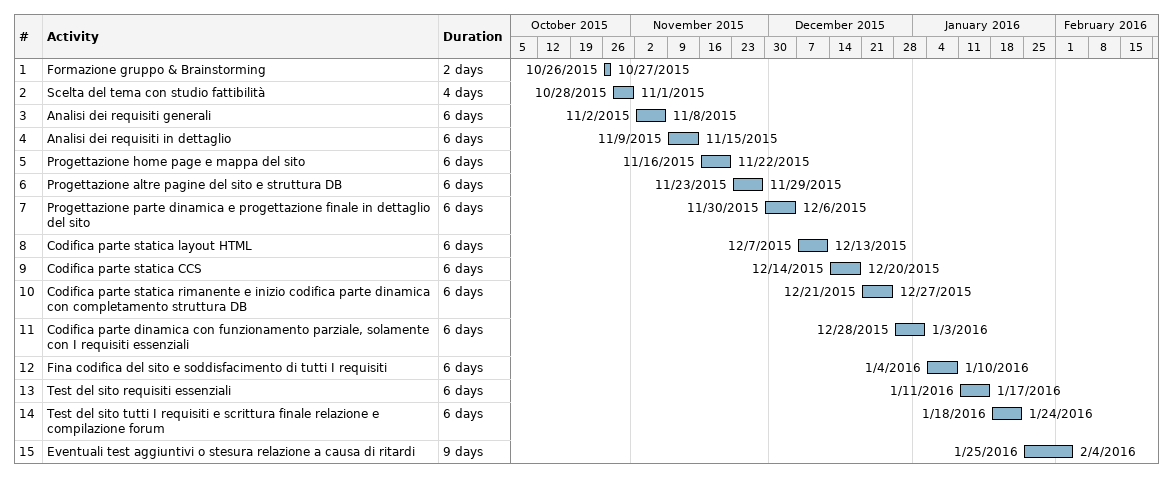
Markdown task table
| ID | Task | Duration | Start | Finish |
|---|---|---|---|---|
| 1 | Formazione gruppo & Brainstorming | 2d | 2015-10-26 | 2015-10-27 |
| 2 | Scelta del tema con studio fattibilità | 4d | 2015-10-28 | 2015-11-01 |
| 3 | Analisi dei requisiti generali | 6d | 2015-11-02 | 2015-11-08 |
| 4 | Analisi dei requisiti in dettaglio | 6d | 2015-11-09 | 2015-11-15 |
| 5 | Progettazione home page e mappa del sito | 6d | 2015-11-16 | 2015-11-22 |
| 6 | Progettazione altre pagine del sito e struttura DB | 6d | 2015-11-23 | 2015-11-29 |
| 7 | Progettazione parte dinamica e progettazione finale in dettaglio del sito | 6d | 2015-11-30 | 2015-12-06 |
| 8 | Codifica parte statica layout HTML | 6d | 2015-12-07 | 2015-12-13 |
| 9 | Codifica parte statica CCS | 6d | 2015-12-14 | 2015-12-20 |
| 10 | Codifica parte statica rimanente e inizio codifica parte dinamica con completamento struttura DB | 6d | 2015-12-21 | 2015-12-27 |
| 11 | Codifica parte dinamica con funzionamento parziale, solamente con I requisiti essenziali | 6d | 2015-12-28 | 2016-01-03 |
| 12 | Fina codifica del sito e soddisfacimento di tutti I requisiti | 6d | 2016-01-04 | 2016-01-10 |
| 13 | Test del sito requisiti essenziali | 6d | 2016-01-11 | 2016-01-17 |
| 14 | Test del sito tutti I requisiti e scrittura finale relazione e compilazione forum | 6d | 2016-01-18 | 2016-01-24 |
| 15 | Eventuali test aggiuntivi o stesura relazione a causa di ritardi | 9d | 2016-01-25 | 2016-02-04 |
